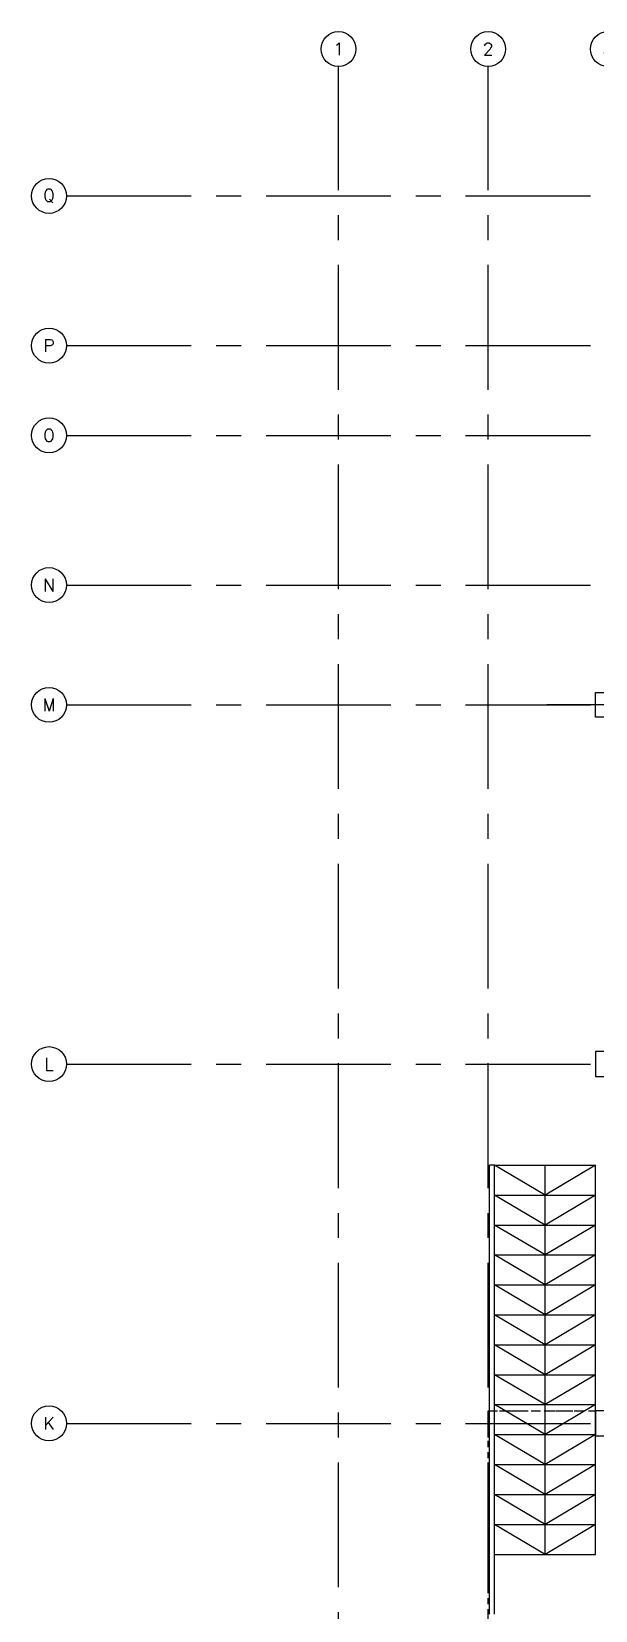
# Model space of a CAD drawing. Extents: x 417866230.2 to 417866327.8, y 43498045.5 to 43498135.4.
# Drawn here: x 417866230.25 to 417866241.55, y 43498103.77 to 43498135.42 of the extents above; entities that cross this region are included whole.
import ezdxf
from ezdxf.enums import TextEntityAlignment as Align

# ---------------------------------------------------------------- set-up
doc = ezdxf.new("R2010")
doc.units = 0
doc.header["$MEASUREMENT"] = 0
doc.linetypes.add('CENTERX2', pattern=[4, 2.5, -0.5, 0.5, -0.5])
doc.linetypes.add('HIDDEN2', pattern=[0.1875, 0.125, -0.0625])
for name, color, linetype in [('AX', 9, 'CONTINUOUS'), ('AX-CR', 7, 'CONTINUOUS'), ('AX-TXT', 2, 'CONTINUOUS'), ('AXES', 11, 'CENTERX2'), ('CANOPY-LN', 9, 'CONTINUOUS'), ('COL', 9, 'CONTINUOUS'), ('Handrail', 9, 'CONTINUOUS'), ('Ramb', 9, 'CONTINUOUS')]:
    doc.layers.add(name, color=color, linetype=linetype)
doc.styles.add('ROMANS', font='ROMANS.shx', dxfattribs={"width": 0.6})

# ---------------------------------------------------------------- blocks, each defined once
blk = doc.blocks.new('AXL')
at = {"layer": 'AX-CR'}
blk.add_circle((-350, 0), 350, dxfattribs=at)
at = {"layer": 'AX-TXT', "style": 'ROMANS'}
blk.add_attdef('AX', text='', height=250, dxfattribs=at).set_placement((-350, 0), align=Align.MIDDLE)
blk = doc.blocks.new('COL50')
at = {"layer": 'COL'}
blk.add_lwpolyline([(-250, 250), (-250, -250), (250, -250), (250, 250)], close=True, dxfattribs=at)
blk = doc.blocks.new('AXU')
at = {"layer": 'AX-CR'}
blk.add_circle((0, 350), 350, dxfattribs=at)
at = {"layer": 'AX-TXT', "style": 'ROMANS'}
blk.add_attdef('AX', text='', height=250, dxfattribs=at).set_placement((0, 350), align=Align.MIDDLE)

msp = doc.modelspace()

# ---------------------------------------------------------------- linework, layer by layer
at = {"layer": 'AXES'}
for p, q in [((417866236.397, 43498056.238), (417866236.397, 43498134.715)), ((417866239.397, 43498056.238), (417866239.397, 43498134.715)), ((417866230.945, 43498132.122), (417866300.037, 43498132.122)), ((417866230.945, 43498129.122), (417866306.417, 43498129.122)), ((417866230.945, 43498127.322), (417866300.037, 43498127.322)), ((417866230.945, 43498124.322), (417866300.037, 43498124.322)), ((417866230.945, 43498121.922), (417866300.037, 43498121.922)), ((417866242.997, 43498121.922), (417866240.57, 43498121.922)), ((417866230.945, 43498114.722), (417866300.037, 43498114.722)), ((417866230.945, 43498107.522), (417866300.037, 43498107.522))]:
    msp.add_line(p, q, dxfattribs=at)
at = {"layer": 'CANOPY-LN', "linetype": 'HIDDEN2'}
for p, q in [((417866239.397, 43498100.072), (417866239.397, 43498107.772)), ((417866239.397, 43498107.772), (417866241.547, 43498107.772))]:
    msp.add_line(p, q, dxfattribs=at)
at = {"layer": 'CANOPY-LN', "linetype": 'HIDDEN2', "ltscale": 1.5}
msp.add_line((417866239.397, 43498107.772), (417866241.547, 43498107.772), dxfattribs=at)
at = {"layer": 'COL'}
msp.add_lwpolyline([(417866241.547, 43498121.672), (417866241.547, 43498122.172), (417866242.047, 43498122.172), (417866242.047, 43498121.672)], close=True, dxfattribs=at)
at = {"layer": 'Handrail'}
for p, q in [((417866239.426, 43498103.697), (417866239.426, 43498112.697)), ((417866239.526, 43498112.697), (417866239.426, 43498112.697)), ((417866239.526, 43498103.697), (417866239.526, 43498112.697)), ((417866241.547, 43498104.897), (417866241.547, 43498112.697))]:
    msp.add_line(p, q, dxfattribs=at)
at = {"layer": 'Ramb'}
for p, q in [((417866239.527, 43498112.697), (417866241.547, 43498112.697)), ((417866240.537, 43498112.097), (417866239.527, 43498112.697)), ((417866240.537, 43498104.897), (417866240.537, 43498112.697)), ((417866241.547, 43498112.697), (417866240.537, 43498112.097)), ((417866239.527, 43498112.097), (417866241.547, 43498112.097)), ((417866240.537, 43498111.497), (417866239.527, 43498112.097)), ((417866241.547, 43498112.097), (417866240.537, 43498111.497)), ((417866239.527, 43498111.497), (417866241.547, 43498111.497)), ((417866240.537, 43498110.897), (417866239.527, 43498111.497)), ((417866241.547, 43498111.497), (417866240.537, 43498110.897)), ((417866239.527, 43498110.897), (417866241.547, 43498110.897)), ((417866240.537, 43498110.297), (417866239.527, 43498110.897)), ((417866241.547, 43498110.897), (417866240.537, 43498110.297)), ((417866239.527, 43498110.297), (417866241.547, 43498110.297)), ((417866240.537, 43498109.697), (417866239.527, 43498110.297)), ((417866241.547, 43498110.297), (417866240.537, 43498109.697)), ((417866239.527, 43498109.697), (417866241.547, 43498109.697)), ((417866240.537, 43498109.097), (417866239.527, 43498109.697)), ((417866241.547, 43498109.697), (417866240.537, 43498109.097)), ((417866239.527, 43498109.097), (417866241.547, 43498109.097)), ((417866240.537, 43498108.497), (417866239.527, 43498109.097)), ((417866241.547, 43498109.097), (417866240.537, 43498108.497)), ((417866239.527, 43498108.497), (417866241.547, 43498108.497)), ((417866240.537, 43498107.897), (417866239.527, 43498108.497)), ((417866241.547, 43498108.497), (417866240.537, 43498107.897)), ((417866239.527, 43498107.897), (417866241.547, 43498107.897)), ((417866240.537, 43498107.297), (417866239.527, 43498107.897)), ((417866241.547, 43498107.897), (417866240.537, 43498107.297)), ((417866239.527, 43498107.297), (417866241.547, 43498107.297)), ((417866240.537, 43498106.697), (417866239.527, 43498107.297)), ((417866241.547, 43498107.297), (417866240.537, 43498106.697)), ((417866239.527, 43498106.697), (417866241.547, 43498106.697)), ((417866240.537, 43498106.097), (417866239.527, 43498106.697)), ((417866241.547, 43498106.697), (417866240.537, 43498106.097)), ((417866239.527, 43498106.097), (417866241.547, 43498106.097)), ((417866240.537, 43498105.497), (417866239.527, 43498106.097)), ((417866241.547, 43498106.097), (417866240.537, 43498105.497)), ((417866239.527, 43498105.497), (417866241.547, 43498105.497)), ((417866240.537, 43498104.897), (417866239.527, 43498105.497)), ((417866241.547, 43498105.497), (417866240.537, 43498104.897)), ((417866239.527, 43498104.897), (417866241.547, 43498104.897))]:
    msp.add_line(p, q, dxfattribs=at)

# ---------------------------------------------------------------- block references
at = {"layer": 'AX', "xscale": 0.001000000047497451, "yscale": 0.0009999999892897904, "zscale": 0.001}
for name, p, values in [('AXU', (417866236.397, 43498134.715), {'AX': '1'}), ('AXU', (417866239.397, 43498134.715), {'AX': '2'}), ('AXU', (417866241.797, 43498134.715), {'AX': '3'}), ('AXL', (417866230.945, 43498132.122), {'AX': 'Q'}), ('AXL', (417866230.945, 43498129.122), {'AX': 'P'}), ('AXL', (417866230.945, 43498127.322), {'AX': 'O'}), ('AXL', (417866230.945, 43498124.322), {'AX': 'N'}), ('AXL', (417866230.945, 43498121.922), {'AX': 'M'}), ('AXL', (417866230.945, 43498114.722), {'AX': 'L'}), ('AXL', (417866230.945, 43498107.522), {'AX': 'K'})]:
    msp.add_blockref(name, p, dxfattribs=at).add_auto_attribs(values)
at = {"layer": 'COL', "xscale": 0.001000000047497451, "yscale": 0.0009999999892897904, "zscale": 0.001}
for p in [(417866241.797, 43498114.722), (417866241.797, 43498107.522)]:
    msp.add_blockref('COL50', p, dxfattribs=at)

doc.saveas('drawing.dxf')
